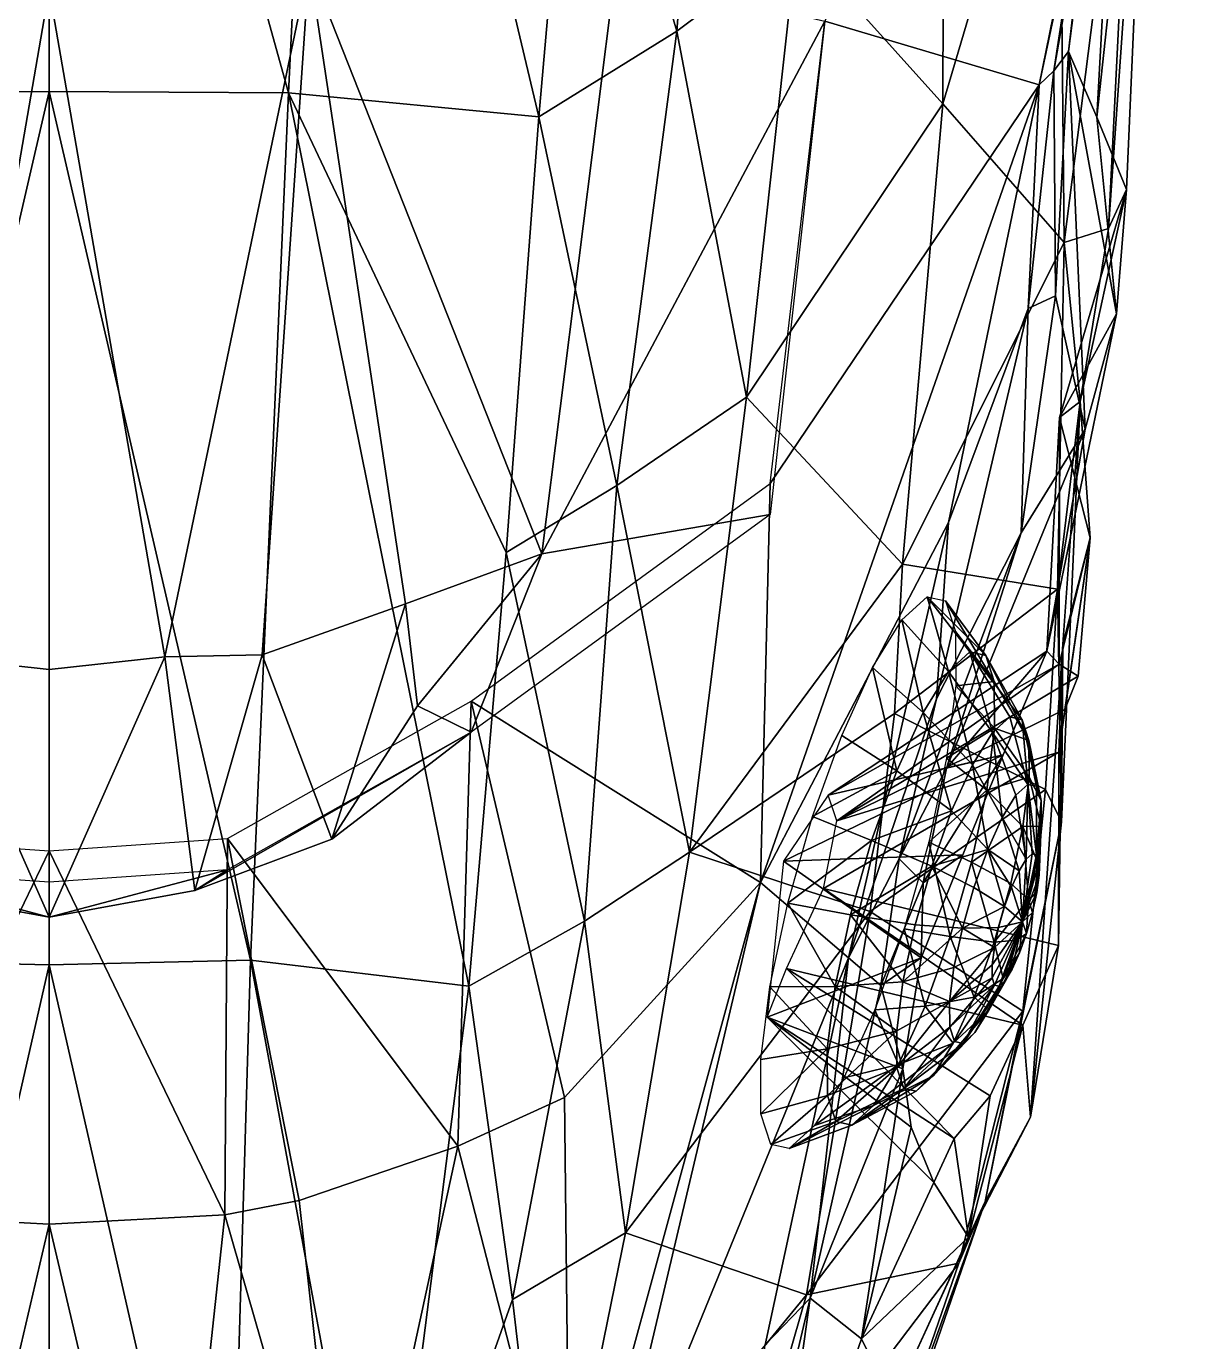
# Model space of a CAD drawing. Extents: x -0.56 to 0.56, y -1.05 to 1.8.
# Drawn here: x -0.0025 to 0.1248, y -0.8801 to -0.7375 of the extents above; entities that cross this region are included whole.
import ezdxf

# ---------------------------------------------------------------- set-up
doc = ezdxf.new("R2010")
doc.units = 0
doc.layers.add('TGRSHARK$LWO', color=1, linetype='CONTINUOUS')

msp = doc.modelspace()

# ---------------------------------------------------------------- linework, layer by layer
at = {"layer": 'TGRSHARK$LWO'}
for points in [[(-0.03045, -0.6521, 0.26697), (-0.02593, -0.74477, 0.24719), (0, -0.6514, 0.27454)], [(0, -0.74462, 0.25243), (0, -0.6514, 0.27454), (-0.02593, -0.74477, 0.24719)], [(0, -0.6514, 0.27454), (0, -0.74462, 0.25243), (0.02593, -0.74477, 0.24719)], [(0.02593, -0.74477, 0.24719), (0.03045, -0.6521, 0.26697), (0, -0.6514, 0.27454)], [(0.03045, -0.6521, 0.26697), (0.02593, -0.74477, 0.24719), (0.05306, -0.74734, 0.23708)], [(0.05306, -0.74734, 0.23708), (0.05712, -0.70124, 0.24494), (0.03045, -0.6521, 0.26697)], [(0.1248, -0.66141, 0.03685), (0.10729, -0.74389, 0.04921), (0.08405, -0.737, -0.01304)], [(0.11672, -0.69762, 0.06389), (0.10729, -0.74389, 0.04921), (0.1248, -0.66141, 0.03685)], [(0.11705, -0.68373, 0.1098), (0.11355, -0.74738, 0.11703), (0.11047, -0.74029, 0.09285)], [(0.11701, -0.68925, 0.08792), (0.11705, -0.68373, 0.1098), (0.11047, -0.74029, 0.09285)], [(0.11952, -0.69228, 0.13452), (0.11355, -0.74738, 0.11703), (0.11705, -0.68373, 0.1098)], [(0.09684, -0.74595, 0.19522), (0.09705, -0.68925, 0.20035), (0.08104, -0.72832, 0.21583)], [(0.09684, -0.74595, 0.19522), (0.10941, -0.70353, 0.17741), (0.09705, -0.68925, 0.20035)], [(0.10887, -0.74236, 0.07105), (0.11701, -0.68925, 0.08792), (0.11047, -0.74029, 0.09285)], [(0.11672, -0.69762, 0.06389), (0.11701, -0.68925, 0.08792), (0.10887, -0.74236, 0.07105)], [(0.07154, -0.69185, 0.23476), (0.05712, -0.70124, 0.24494), (0.06802, -0.73808, 0.22762)], [(0.07154, -0.69185, 0.23476), (0.06802, -0.73808, 0.22762), (0.08104, -0.72832, 0.21583)], [(0.11952, -0.69228, 0.13452), (0.11675, -0.75523, 0.14228), (0.11355, -0.74738, 0.11703)], [(0.11952, -0.69228, 0.13452), (0.11481, -0.75947, 0.15805), (0.11675, -0.75523, 0.14228)], [(0.11481, -0.75947, 0.15805), (0.11952, -0.69228, 0.13452), (0.11776, -0.69979, 0.151)], [(0.11672, -0.69762, 0.06389), (0.10887, -0.74236, 0.07105), (0.10729, -0.74389, 0.04921)], [(0.11776, -0.69979, 0.151), (0.10941, -0.70353, 0.17741), (0.11001, -0.76096, 0.17314)], [(0.11481, -0.75947, 0.15805), (0.11776, -0.69979, 0.151), (0.11001, -0.76096, 0.17314)], [(0.06802, -0.73808, 0.22762), (0.05712, -0.70124, 0.24494), (0.05306, -0.74734, 0.23708)], [(0.10941, -0.70353, 0.17741), (0.09684, -0.74595, 0.19522), (0.11001, -0.76096, 0.17314)], [(0.06802, -0.73808, 0.22762), (0.07557, -0.77775, 0.20935), (0.08104, -0.72832, 0.21583)], [(0.07557, -0.77775, 0.20935), (0.09684, -0.74595, 0.19522), (0.08104, -0.72832, 0.21583)], [(0, -0.73357, -0.0692), (-0.01252, -0.80589, -0.04792), (-0.02815, -0.73087, -0.06569)], [(0.01252, -0.80589, -0.04792), (0, -0.73357, -0.0692), (0.02815, -0.73087, -0.06569)], [(0.02815, -0.73087, -0.06569), (0.02308, -0.80567, -0.04747), (0.01252, -0.80589, -0.04792)], [(0.0386, -0.80012, -0.04041), (0.02308, -0.80567, -0.04747), (0.02815, -0.73087, -0.06569)], [(0.05337, -0.79471, -0.03029), (0.0386, -0.80012, -0.04041), (0.02815, -0.73087, -0.06569)], [(0.06135, -0.73169, -0.04567), (0.05337, -0.79471, -0.03029), (0.02815, -0.73087, -0.06569)], [(0.08405, -0.737, -0.01304), (0.05337, -0.79471, -0.03029), (0.06135, -0.73169, -0.04567)], [(0, -0.80724, -0.05044), (-0.01252, -0.80589, -0.04792), (0, -0.73357, -0.0692)], [(0.01252, -0.80589, -0.04792), (0, -0.80724, -0.05044), (0, -0.73357, -0.0692)], [(0.05337, -0.79471, -0.03029), (0.08405, -0.737, -0.01304), (0.07815, -0.79046, -0.00864)], [(0.07815, -0.78708, -0.01315), (0.08405, -0.737, -0.01304), (0.10729, -0.74389, 0.04921)], [(0.06153, -0.78732, 0.22015), (0.06802, -0.73808, 0.22762), (0.05306, -0.74734, 0.23708)], [(0.06153, -0.78732, 0.22015), (0.07557, -0.77775, 0.20935), (0.06802, -0.73808, 0.22762)], [(0.10905, -0.76675, 0.08765), (0.10887, -0.74236, 0.07105), (0.11047, -0.74029, 0.09285)], [(0.10905, -0.76675, 0.08765), (0.11047, -0.74029, 0.09285), (0.11229, -0.7812, 0.09835)], [(0.11047, -0.74029, 0.09285), (0.11355, -0.74738, 0.11703), (0.11569, -0.76871, 0.11849)], [(0.11229, -0.7812, 0.09835), (0.11047, -0.74029, 0.09285), (0.11569, -0.76871, 0.11849)], [(0.10887, -0.74236, 0.07105), (0.10612, -0.76814, 0.06602), (0.10729, -0.74389, 0.04921)], [(0.10612, -0.76814, 0.06602), (0.10887, -0.74236, 0.07105), (0.10905, -0.76675, 0.08765)], [(0.07709, -0.83035, 0.0042), (0.07815, -0.78708, -0.01315), (0.10729, -0.74389, 0.04921)], [(0.10729, -0.74389, 0.04921), (0.09745, -0.79131, 0.05417), (0.07709, -0.83035, 0.0042)], [(0.10612, -0.76814, 0.06602), (0.09745, -0.79131, 0.05417), (0.10729, -0.74389, 0.04921)], [(-0.02593, -0.74477, 0.24719), (-0.0218, -0.83877, 0.22345), (0, -0.74462, 0.25243)], [(0, -0.83927, 0.22826), (0, -0.74462, 0.25243), (-0.0218, -0.83877, 0.22345)], [(0, -0.74462, 0.25243), (0, -0.83927, 0.22826), (0.0218, -0.83877, 0.22345)], [(0.0218, -0.83877, 0.22345), (0.02593, -0.74477, 0.24719), (0, -0.74462, 0.25243)], [(0.02593, -0.74477, 0.24719), (0.0218, -0.83877, 0.22345), (0.04547, -0.84157, 0.21567)], [(0.04953, -0.79458, 0.22685), (0.05306, -0.74734, 0.23708), (0.02593, -0.74477, 0.24719)], [(0.04547, -0.84157, 0.21567), (0.04953, -0.79458, 0.22685), (0.02593, -0.74477, 0.24719)], [(0.09249, -0.79585, 0.18948), (0.09684, -0.74595, 0.19522), (0.07557, -0.77775, 0.20935)], [(0.09684, -0.74595, 0.19522), (0.09249, -0.79585, 0.18948), (0.11001, -0.76096, 0.17314)], [(0.04953, -0.79458, 0.22685), (0.06153, -0.78732, 0.22015), (0.05306, -0.74734, 0.23708)], [(0.11569, -0.76871, 0.11849), (0.11355, -0.74738, 0.11703), (0.11675, -0.75523, 0.14228)], [(0.10949, -0.77993, 0.1343), (0.11675, -0.75523, 0.14228), (0.11174, -0.77822, 0.15751)], [(0.11569, -0.76871, 0.11849), (0.11675, -0.75523, 0.14228), (0.10949, -0.77993, 0.1343)], [(0.11675, -0.75523, 0.14228), (0.11481, -0.75947, 0.15805), (0.11174, -0.77822, 0.15751)], [(0.11481, -0.75947, 0.15805), (0.11001, -0.76096, 0.17314), (0.11174, -0.77822, 0.15751)], [(0.09249, -0.79585, 0.18948), (0.10927, -0.79854, 0.16981), (0.11001, -0.76096, 0.17314)], [(0.11001, -0.76096, 0.17314), (0.10927, -0.79854, 0.16981), (0.11174, -0.77822, 0.15751)], [(0.10612, -0.76814, 0.06602), (0.10905, -0.76675, 0.08765), (0.10534, -0.79243, 0.08283)], [(0.10534, -0.79243, 0.08283), (0.10905, -0.76675, 0.08765), (0.11229, -0.7812, 0.09835)], [(0.09616, -0.81045, 0.06976), (0.10612, -0.76814, 0.06602), (0.10534, -0.79243, 0.08283)], [(0.10612, -0.76814, 0.06602), (0.09616, -0.81045, 0.06976), (0.09745, -0.79131, 0.05417)], [(0.11569, -0.76871, 0.11849), (0.10949, -0.77993, 0.1343), (0.10812, -0.80528, 0.10897)], [(0.11229, -0.7812, 0.09835), (0.11569, -0.76871, 0.11849), (0.10812, -0.80528, 0.10897)], [(0.07557, -0.77775, 0.20935), (0.06153, -0.78732, 0.22015), (0.06941, -0.82704, 0.20225)], [(0.09249, -0.79585, 0.18948), (0.07557, -0.77775, 0.20935), (0.06941, -0.82704, 0.20225)], [(0.10927, -0.79854, 0.16981), (0.1097, -0.82377, 0.15923), (0.11174, -0.77822, 0.15751)], [(0.11283, -0.79298, 0.14069), (0.10949, -0.77993, 0.1343), (0.11174, -0.77822, 0.15751)], [(0.1097, -0.82377, 0.15923), (0.10986, -0.8045, 0.15009), (0.11174, -0.77822, 0.15751)], [(0.10986, -0.8045, 0.15009), (0.11283, -0.79298, 0.14069), (0.11174, -0.77822, 0.15751)], [(0.09725, -0.81793, 0.08828), (0.11229, -0.7812, 0.09835), (0.10812, -0.80528, 0.10897)], [(0.09725, -0.81793, 0.08828), (0.10534, -0.79243, 0.08283), (0.11229, -0.7812, 0.09835)], [(0.10949, -0.77993, 0.1343), (0.10948, -0.80669, 0.11725), (0.10812, -0.80528, 0.10897)], [(0.10948, -0.80669, 0.11725), (0.10949, -0.77993, 0.1343), (0.11283, -0.79298, 0.14069)], [(0.07815, -0.78708, -0.01315), (0.07709, -0.83035, 0.0042), (0.04571, -0.81068, -0.01617)], [(0.06153, -0.78732, 0.22015), (0.04953, -0.79458, 0.22685), (0.058, -0.83453, 0.20979)], [(0.06153, -0.78732, 0.22015), (0.058, -0.83453, 0.20979), (0.06941, -0.82704, 0.20225)], [(0.04571, -0.81406, -0.01166), (0.05337, -0.79471, -0.03029), (0.07815, -0.79046, -0.00864)], [(0.09745, -0.79131, 0.05417), (0.08663, -0.83851, 0.05929), (0.07709, -0.83035, 0.0042)], [(0.09745, -0.79131, 0.05417), (0.09616, -0.81045, 0.06976), (0.08663, -0.83851, 0.05929)], [(0.09616, -0.81045, 0.06976), (0.10534, -0.79243, 0.08283), (0.09211, -0.82776, 0.07604)], [(0.10534, -0.79243, 0.08283), (0.09725, -0.81793, 0.08828), (0.09211, -0.82776, 0.07604)], [(0.10943, -0.81623, 0.13727), (0.11283, -0.79298, 0.14069), (0.10986, -0.8045, 0.15009)], [(0.11006, -0.8116, 0.13136), (0.11283, -0.79298, 0.14069), (0.10943, -0.81623, 0.13727)], [(0.10948, -0.80669, 0.11725), (0.11283, -0.79298, 0.14069), (0.11151, -0.80798, 0.12519)], [(0.11283, -0.79298, 0.14069), (0.11006, -0.8116, 0.13136), (0.11151, -0.80798, 0.12519)], [(0.05337, -0.79471, -0.03029), (0.0399, -0.81119, -0.03219), (0.0386, -0.80012, -0.04041)], [(0.0399, -0.81119, -0.03219), (0.05337, -0.79471, -0.03029), (0.04571, -0.81406, -0.01166)], [(0.058, -0.83453, 0.20979), (0.04953, -0.79458, 0.22685), (0.04547, -0.84157, 0.21567)], [(0.09161, -0.81202, 0.18765), (0.09249, -0.79585, 0.18948), (0.06941, -0.82704, 0.20225)], [(0.09161, -0.81202, 0.18765), (0.10927, -0.79854, 0.16981), (0.09249, -0.79585, 0.18948)], [(0.09161, -0.81202, 0.18765), (0.10798, -0.82025, 0.17206), (0.10927, -0.79854, 0.16981)], [(0.09745, -0.80748, 0.10838), (0.09242, -0.80187, 0.10761), (0.09515, -0.79938, 0.11659)], [(0.10151, -0.80572, 0.12424), (0.09979, -0.80534, 0.11609), (0.09515, -0.79938, 0.11659)], [(0.09714, -0.79982, 0.12609), (0.10151, -0.80572, 0.12424), (0.09515, -0.79938, 0.11659)], [(0.09515, -0.79938, 0.11659), (0.09979, -0.80534, 0.11609), (0.09745, -0.80748, 0.10838)], [(0.10927, -0.79854, 0.16981), (0.10798, -0.82025, 0.17206), (0.1097, -0.82377, 0.15923)], [(0.03061, -0.82565, -0.03446), (0.02308, -0.80567, -0.04747), (0.0386, -0.80012, -0.04041)], [(0.0386, -0.80012, -0.04041), (0.0399, -0.81119, -0.03219), (0.03061, -0.82565, -0.03446)], [(0.10243, -0.80856, 0.13204), (0.10151, -0.80572, 0.12424), (0.09714, -0.79982, 0.12609)], [(0.09821, -0.80314, 0.13518), (0.10243, -0.80856, 0.13204), (0.09714, -0.79982, 0.12609)], [(0.09472, -0.81191, 0.10187), (0.08923, -0.80704, 0.10003), (0.09242, -0.80187, 0.10761)], [(0.09242, -0.80187, 0.10761), (0.09745, -0.80748, 0.10838), (0.09472, -0.81191, 0.10187)], [(0.10243, -0.80856, 0.13204), (0.09821, -0.80314, 0.13518), (0.09826, -0.80902, 0.14298)], [(0.10948, -0.80669, 0.11725), (0.08441, -0.82086, 0.11843), (0.10812, -0.80528, 0.10897)], [(0.08441, -0.82086, 0.11843), (0.1034, -0.81652, 0.10155), (0.10812, -0.80528, 0.10897)], [(0.1034, -0.81652, 0.10155), (0.09725, -0.81793, 0.08828), (0.10812, -0.80528, 0.10897)], [(0.10225, -0.81409, 0.1097), (0.09745, -0.80748, 0.10838), (0.09979, -0.80534, 0.11609)], [(0.10545, -0.8127, 0.12225), (0.1041, -0.8124, 0.1158), (0.09979, -0.80534, 0.11609)], [(0.10151, -0.80572, 0.12424), (0.10545, -0.8127, 0.12225), (0.09979, -0.80534, 0.11609)], [(0.09979, -0.80534, 0.11609), (0.1041, -0.8124, 0.1158), (0.10225, -0.81409, 0.1097)], [(0.10986, -0.8045, 0.15009), (0.10634, -0.85579, 0.14674), (0.10939, -0.83715, 0.14003)], [(0.10986, -0.8045, 0.15009), (0.1097, -0.82377, 0.15923), (0.10634, -0.85579, 0.14674)], [(0.10943, -0.81623, 0.13727), (0.10986, -0.8045, 0.15009), (0.10939, -0.83715, 0.14003)], [(0, -0.8341, -0.03634), (-0.01577, -0.83119, -0.03511), (-0.01252, -0.80589, -0.04792)], [(0, -0.8341, -0.03634), (-0.01252, -0.80589, -0.04792), (0, -0.80724, -0.05044)], [(0.01577, -0.83119, -0.03511), (0, -0.8341, -0.03634), (0.01252, -0.80589, -0.04792)], [(0.01252, -0.80589, -0.04792), (0, -0.8341, -0.03634), (0, -0.80724, -0.05044)], [(0.01577, -0.83119, -0.03511), (0.01252, -0.80589, -0.04792), (0.02308, -0.80567, -0.04747)], [(0.03061, -0.82565, -0.03446), (0.01577, -0.83119, -0.03511), (0.02308, -0.80567, -0.04747)], [(0.08441, -0.82086, 0.11843), (0.10948, -0.80669, 0.11725), (0.08536, -0.82366, 0.12888)], [(0.08536, -0.82366, 0.12888), (0.10948, -0.80669, 0.11725), (0.11151, -0.80798, 0.12519)], [(0.10618, -0.81495, 0.12842), (0.10545, -0.8127, 0.12225), (0.10151, -0.80572, 0.12424)], [(0.10243, -0.80856, 0.13204), (0.10618, -0.81495, 0.12842), (0.10151, -0.80572, 0.12424)], [(0.11006, -0.8116, 0.13136), (0.08536, -0.82366, 0.12888), (0.11151, -0.80798, 0.12519)], [(0.09185, -0.81822, 0.0972), (0.08589, -0.81439, 0.09459), (0.08923, -0.80704, 0.10003)], [(0.08923, -0.80704, 0.10003), (0.09472, -0.81191, 0.10187), (0.09185, -0.81822, 0.0972)], [(0.10008, -0.8176, 0.10455), (0.09472, -0.81191, 0.10187), (0.09745, -0.80748, 0.10838)], [(0.09745, -0.80748, 0.10838), (0.10225, -0.81409, 0.1097), (0.10008, -0.8176, 0.10455)], [(0.10246, -0.81361, 0.13873), (0.09826, -0.80902, 0.14298), (0.09726, -0.81688, 0.14871)], [(0.09826, -0.80902, 0.14298), (0.10246, -0.81361, 0.13873), (0.10243, -0.80856, 0.13204)], [(0.10618, -0.81495, 0.12842), (0.10243, -0.80856, 0.13204), (0.10246, -0.81361, 0.13873)], [(0.0193, -0.82557, -0.01984), (0.04571, -0.81068, -0.01617), (0.04427, -0.85893, -0.00421)], [(0.05585, -0.85364, -0.00003), (0.04427, -0.85893, -0.00421), (0.04571, -0.81068, -0.01617)], [(0.07709, -0.83035, 0.0042), (0.05585, -0.85364, -0.00003), (0.04571, -0.81068, -0.01617)], [(0.08663, -0.83851, 0.05929), (0.09616, -0.81045, 0.06976), (0.09211, -0.82776, 0.07604)], [(0.03061, -0.82565, -0.03446), (0.0399, -0.81119, -0.03219), (0.04571, -0.81406, -0.01166)], [(0.08896, -0.83349, 0.18537), (0.09161, -0.81202, 0.18765), (0.06941, -0.82704, 0.20225)], [(0.08536, -0.82366, 0.12888), (0.11006, -0.8116, 0.13136), (0.10943, -0.81623, 0.13727)], [(0.08896, -0.83349, 0.18537), (0.10798, -0.82025, 0.17206), (0.09161, -0.81202, 0.18765)], [(0.09781, -0.82258, 0.10086), (0.09185, -0.81822, 0.0972), (0.09472, -0.81191, 0.10187)], [(0.09472, -0.81191, 0.10187), (0.10008, -0.8176, 0.10455), (0.09781, -0.82258, 0.10086)], [(0.1041, -0.8124, 0.1158), (0.10606, -0.81971, 0.11613), (0.10225, -0.81409, 0.1097)], [(0.10606, -0.81971, 0.11613), (0.1041, -0.8124, 0.1158), (0.10545, -0.8127, 0.12225)], [(0.09726, -0.81688, 0.14871), (0.10161, -0.82035, 0.14365), (0.10246, -0.81361, 0.13873)], [(0.10621, -0.81894, 0.13371), (0.10246, -0.81361, 0.13873), (0.10161, -0.82035, 0.14365)], [(0.10246, -0.81361, 0.13873), (0.10621, -0.81894, 0.13371), (0.10618, -0.81495, 0.12842)], [(0.10545, -0.8127, 0.12225), (0.107, -0.81991, 0.12059), (0.10606, -0.81971, 0.11613)], [(0.10751, -0.82147, 0.12487), (0.107, -0.81991, 0.12059), (0.10545, -0.8127, 0.12225)], [(0.10618, -0.81495, 0.12842), (0.10751, -0.82147, 0.12487), (0.10545, -0.8127, 0.12225)], [(0.01577, -0.83119, -0.03511), (0.03061, -0.82565, -0.03446), (0.04571, -0.81406, -0.01166)], [(0.0193, -0.82895, -0.01533), (0.01577, -0.83119, -0.03511), (0.04571, -0.81406, -0.01166)], [(0.08589, -0.81439, 0.09459), (0.09185, -0.81822, 0.0972), (0.08272, -0.82319, 0.09182)], [(0.10329, -0.8233, 0.10835), (0.10008, -0.8176, 0.10455), (0.10225, -0.81409, 0.1097)], [(0.10225, -0.81409, 0.1097), (0.10478, -0.82088, 0.11191), (0.10329, -0.8233, 0.10835)], [(0.10606, -0.81971, 0.11613), (0.10478, -0.82088, 0.11191), (0.10225, -0.81409, 0.1097)], [(0.10751, -0.82147, 0.12487), (0.10618, -0.81495, 0.12842), (0.10621, -0.81894, 0.13371)], [(0.1034, -0.81652, 0.10155), (0.07957, -0.82801, 0.11678), (0.09903, -0.82734, 0.09433)], [(0.07957, -0.82801, 0.11678), (0.1034, -0.81652, 0.10155), (0.08441, -0.82086, 0.11843)], [(0.08392, -0.83098, 0.13049), (0.10943, -0.81623, 0.13727), (0.10939, -0.83715, 0.14003)], [(0.08536, -0.82366, 0.12888), (0.10943, -0.81623, 0.13727), (0.08392, -0.83098, 0.13049)], [(0.09471, -0.83038, 0.08361), (0.1034, -0.81652, 0.10155), (0.09903, -0.82734, 0.09433)], [(0.1034, -0.81652, 0.10155), (0.09471, -0.83038, 0.08361), (0.09725, -0.81793, 0.08828)], [(0.10161, -0.82035, 0.14365), (0.09726, -0.81688, 0.14871), (0.09533, -0.82595, 0.15182)], [(0.09185, -0.81822, 0.0972), (0.08913, -0.82577, 0.09483), (0.08272, -0.82319, 0.09182)], [(0.09185, -0.81822, 0.0972), (0.09781, -0.82258, 0.10086), (0.08913, -0.82577, 0.09483)], [(0.09725, -0.81793, 0.08828), (0.09471, -0.83038, 0.08361), (0.09211, -0.82776, 0.07604)], [(0.10172, -0.82675, 0.10579), (0.09781, -0.82258, 0.10086), (0.10008, -0.8176, 0.10455)], [(0.10008, -0.8176, 0.10455), (0.10329, -0.8233, 0.10835), (0.10172, -0.82675, 0.10579)], [(0.10161, -0.82035, 0.14365), (0.10554, -0.82427, 0.1376), (0.10621, -0.81894, 0.13371)], [(0.10588, -0.82782, 0.11471), (0.10478, -0.82088, 0.11191), (0.10606, -0.81971, 0.11613)], [(0.10752, -0.82423, 0.12853), (0.10621, -0.81894, 0.13371), (0.10554, -0.82427, 0.1376)], [(0.10606, -0.81971, 0.11613), (0.10653, -0.82722, 0.11687), (0.10588, -0.82782, 0.11471)], [(0.10701, -0.82733, 0.11915), (0.10653, -0.82722, 0.11687), (0.10606, -0.81971, 0.11613)], [(0.107, -0.81991, 0.12059), (0.10701, -0.82733, 0.11915), (0.10606, -0.81971, 0.11613)], [(0.10621, -0.81894, 0.13371), (0.10752, -0.82423, 0.12853), (0.10751, -0.82147, 0.12487)], [(0.10798, -0.82025, 0.17206), (0.08896, -0.83349, 0.18537), (0.10552, -0.8443, 0.16858)], [(0.09533, -0.82595, 0.15182), (0.09995, -0.82814, 0.14632), (0.10161, -0.82035, 0.14365)], [(0.09995, -0.82814, 0.14632), (0.10554, -0.82427, 0.1376), (0.10161, -0.82035, 0.14365)], [(0.10478, -0.82088, 0.11191), (0.10588, -0.82782, 0.11471), (0.10329, -0.8233, 0.10835)], [(0.10798, -0.82025, 0.17206), (0.10552, -0.8443, 0.16858), (0.1097, -0.82377, 0.15923)], [(0.10701, -0.82733, 0.11915), (0.107, -0.81991, 0.12059), (0.10751, -0.82147, 0.12487)], [(0.09781, -0.82258, 0.10086), (0.09566, -0.82856, 0.09898), (0.08913, -0.82577, 0.09483)], [(0.09781, -0.82258, 0.10086), (0.10172, -0.82675, 0.10579), (0.09566, -0.82856, 0.09898)], [(0.10751, -0.82147, 0.12487), (0.10727, -0.82813, 0.12134), (0.10701, -0.82733, 0.11915)], [(0.10728, -0.82954, 0.12321), (0.10727, -0.82813, 0.12134), (0.10751, -0.82147, 0.12487)], [(0.10752, -0.82423, 0.12853), (0.10728, -0.82954, 0.12321), (0.10751, -0.82147, 0.12487)], [(0.08004, -0.83259, 0.09199), (0.08272, -0.82319, 0.09182), (0.08913, -0.82577, 0.09483)], [(0.10634, -0.85579, 0.14674), (0.1097, -0.82377, 0.15923), (0.10146, -0.86493, 0.15049)], [(0.1097, -0.82377, 0.15923), (0.10552, -0.8443, 0.16858), (0.10146, -0.86493, 0.15049)], [(0.10329, -0.8233, 0.10835), (0.10511, -0.82906, 0.11289), (0.10172, -0.82675, 0.10579)], [(0.10588, -0.82782, 0.11471), (0.10511, -0.82906, 0.11289), (0.10329, -0.8233, 0.10835)], [(0.09995, -0.82814, 0.14632), (0.10422, -0.83043, 0.13971), (0.10554, -0.82427, 0.1376)], [(0.10422, -0.83043, 0.13971), (0.10615, -0.83218, 0.13268), (0.10554, -0.82427, 0.1376)], [(0.10554, -0.82427, 0.1376), (0.10706, -0.82792, 0.13122), (0.10752, -0.82423, 0.12853)], [(0.10615, -0.83218, 0.13268), (0.10706, -0.82792, 0.13122), (0.10554, -0.82427, 0.1376)], [(0.10704, -0.83142, 0.12458), (0.10728, -0.82954, 0.12321), (0.10752, -0.82423, 0.12853)], [(0.10706, -0.82792, 0.13122), (0.10704, -0.83142, 0.12458), (0.10752, -0.82423, 0.12853)], [(-0.0193, -0.82557, -0.01984), (0, -0.8269, -0.02102), (-0.01901, -0.86636, -0.00831)], [(0, -0.8269, -0.02102), (0.0193, -0.82557, -0.01984), (0.01901, -0.86636, -0.00831)], [(0.02708, -0.86482, -0.0069), (0.01901, -0.86636, -0.00831), (0.0193, -0.82557, -0.01984)], [(0.04427, -0.85893, -0.00421), (0.02708, -0.86482, -0.0069), (0.0193, -0.82557, -0.01984)], [(0.08913, -0.82577, 0.09483), (0.08683, -0.83383, 0.09498), (0.08004, -0.83259, 0.09199)], [(0.08913, -0.82577, 0.09483), (0.09566, -0.82856, 0.09898), (0.08683, -0.83383, 0.09498)], [(0.09265, -0.83535, 0.15201), (0.09765, -0.8362, 0.14648), (0.09533, -0.82595, 0.15182)], [(0.09765, -0.8362, 0.14648), (0.09995, -0.82814, 0.14632), (0.09533, -0.82595, 0.15182)], [(0.10172, -0.82675, 0.10579), (0.10023, -0.83089, 0.10449), (0.09566, -0.82856, 0.09898)], [(0.10355, -0.83294, 0.11092), (0.10023, -0.83089, 0.10449), (0.10172, -0.82675, 0.10579)], [(0.10172, -0.82675, 0.10579), (0.10431, -0.83083, 0.11159), (0.10355, -0.83294, 0.11092)], [(0.10511, -0.82906, 0.11289), (0.10431, -0.83083, 0.11159), (0.10172, -0.82675, 0.10579)], [(0, -0.86737, -0.00923), (-0.01901, -0.86636, -0.00831), (0, -0.8269, -0.02102)], [(0.01901, -0.86636, -0.00831), (0, -0.86737, -0.00923), (0, -0.8269, -0.02102)], [(0.058, -0.83453, 0.20979), (0.06247, -0.86832, 0.19554), (0.06941, -0.82704, 0.20225)], [(0.06247, -0.86832, 0.19554), (0.08896, -0.83349, 0.18537), (0.06941, -0.82704, 0.20225)], [(0.07781, -0.84495, 0.11954), (0.0945, -0.83849, 0.09584), (0.07957, -0.82801, 0.11678)], [(0.07957, -0.82801, 0.11678), (0.0945, -0.83849, 0.09584), (0.09903, -0.82734, 0.09433)], [(0.09015, -0.84152, 0.08551), (0.08663, -0.83851, 0.05929), (0.09211, -0.82776, 0.07604)], [(0.09471, -0.83038, 0.08361), (0.09015, -0.84152, 0.08551), (0.09211, -0.82776, 0.07604)], [(0.0945, -0.83849, 0.09584), (0.09471, -0.83038, 0.08361), (0.09903, -0.82734, 0.09433)], [(0.09765, -0.8362, 0.14648), (0.1024, -0.83681, 0.13983), (0.09995, -0.82814, 0.14632)], [(0.1024, -0.83681, 0.13983), (0.10422, -0.83043, 0.13971), (0.09995, -0.82814, 0.14632)], [(0.10511, -0.82906, 0.11289), (0.10588, -0.82782, 0.11471), (0.10548, -0.83462, 0.11798)], [(0.10653, -0.82722, 0.11687), (0.10701, -0.82733, 0.11915), (0.10548, -0.83462, 0.11798)], [(0.10588, -0.82782, 0.11471), (0.10653, -0.82722, 0.11687), (0.10548, -0.83462, 0.11798)], [(0.10701, -0.82733, 0.11915), (0.10727, -0.82813, 0.12134), (0.10548, -0.83462, 0.11798)], [(0.10727, -0.82813, 0.12134), (0.10728, -0.82954, 0.12321), (0.10548, -0.83462, 0.11798)], [(0.10704, -0.83142, 0.12458), (0.10706, -0.82792, 0.13122), (0.10615, -0.83218, 0.13268)], [(-0.01577, -0.83119, -0.03511), (0, -0.8341, -0.03634), (-0.0193, -0.82895, -0.01533)], [(0, -0.8341, -0.03634), (0, -0.83029, -0.01651), (-0.0193, -0.82895, -0.01533)], [(0, -0.8341, -0.03634), (0.01577, -0.83119, -0.03511), (0.0193, -0.82895, -0.01533)], [(0, -0.83029, -0.01651), (0, -0.8341, -0.03634), (0.0193, -0.82895, -0.01533)], [(0.09566, -0.82856, 0.09898), (0.09385, -0.83494, 0.0991), (0.08683, -0.83383, 0.09498)], [(0.09897, -0.8353, 0.10457), (0.09385, -0.83494, 0.0991), (0.09566, -0.82856, 0.09898)], [(0.09566, -0.82856, 0.09898), (0.10023, -0.83089, 0.10449), (0.09897, -0.8353, 0.10457)], [(0.10431, -0.83083, 0.11159), (0.10511, -0.82906, 0.11289), (0.10548, -0.83462, 0.11798)], [(0.10728, -0.82954, 0.12321), (0.10704, -0.83142, 0.12458), (0.10548, -0.83462, 0.11798)], [(0.05585, -0.85364, -0.00003), (0.07709, -0.83035, 0.0042), (0.05642, -0.90607, 0.0243)], [(0.07709, -0.83035, 0.0042), (0.05941, -0.90509, 0.0406), (0.05642, -0.90607, 0.0243)], [(0.05941, -0.90509, 0.0406), (0.07709, -0.83035, 0.0042), (0.08663, -0.83851, 0.05929)], [(0.10554, -0.84579, 0.13481), (0.0799, -0.83966, 0.1275), (0.08392, -0.83098, 0.13049)], [(0.10554, -0.84579, 0.13481), (0.08392, -0.83098, 0.13049), (0.10939, -0.83715, 0.14003)], [(0.0945, -0.83849, 0.09584), (0.09015, -0.84152, 0.08551), (0.09471, -0.83038, 0.08361)], [(0.09897, -0.8353, 0.10457), (0.10023, -0.83089, 0.10449), (0.10355, -0.83294, 0.11092)], [(0.10615, -0.83218, 0.13268), (0.10422, -0.83043, 0.13971), (0.1024, -0.83681, 0.13983)], [(0.10355, -0.83294, 0.11092), (0.10431, -0.83083, 0.11159), (0.10548, -0.83462, 0.11798)], [(0.1024, -0.83681, 0.13983), (0.10489, -0.8366, 0.13276), (0.10615, -0.83218, 0.13268)], [(0.10489, -0.8366, 0.13276), (0.10593, -0.83586, 0.12537), (0.10615, -0.83218, 0.13268)], [(0.10704, -0.83142, 0.12458), (0.10658, -0.8336, 0.12533), (0.10548, -0.83462, 0.11798)], [(0.10593, -0.83586, 0.12537), (0.10658, -0.8336, 0.12533), (0.10615, -0.83218, 0.13268)], [(0.10615, -0.83218, 0.13268), (0.10658, -0.8336, 0.12533), (0.10704, -0.83142, 0.12458)], [(0.08209, -0.87503, 0.1784), (0.08896, -0.83349, 0.18537), (0.06247, -0.86832, 0.19554)], [(0.08517, -0.84162, 0.09764), (0.07811, -0.84166, 0.09509), (0.08004, -0.83259, 0.09199)], [(0.08004, -0.83259, 0.09199), (0.08683, -0.83383, 0.09498), (0.08517, -0.84162, 0.09764)], [(0.08896, -0.83349, 0.18537), (0.08209, -0.87503, 0.1784), (0.10552, -0.8443, 0.16858)], [(0.09253, -0.84109, 0.1012), (0.08517, -0.84162, 0.09764), (0.08683, -0.83383, 0.09498)], [(0.08683, -0.83383, 0.09498), (0.09385, -0.83494, 0.0991), (0.09253, -0.84109, 0.1012)], [(0.10355, -0.83294, 0.11092), (0.1029, -0.8352, 0.11096), (0.09897, -0.8353, 0.10457)], [(0.1029, -0.8352, 0.11096), (0.10355, -0.83294, 0.11092), (0.10548, -0.83462, 0.11798)], [(0.10658, -0.8336, 0.12533), (0.10593, -0.83586, 0.12537), (0.10548, -0.83462, 0.11798)], [(0.0502, -0.87555, 0.20209), (0.058, -0.83453, 0.20979), (0.04547, -0.84157, 0.21567)], [(0.0502, -0.87555, 0.20209), (0.06247, -0.86832, 0.19554), (0.058, -0.83453, 0.20979)], [(0.08948, -0.84415, 0.14924), (0.09493, -0.84376, 0.14411), (0.09265, -0.83535, 0.15201)], [(0.09385, -0.83494, 0.0991), (0.09897, -0.8353, 0.10457), (0.09253, -0.84109, 0.1012)], [(0.09897, -0.8353, 0.10457), (0.09806, -0.83956, 0.10603), (0.09253, -0.84109, 0.1012)], [(0.09493, -0.84376, 0.14411), (0.09765, -0.8362, 0.14648), (0.09265, -0.83535, 0.15201)], [(0.10244, -0.83737, 0.11171), (0.09806, -0.83956, 0.10603), (0.09897, -0.8353, 0.10457)], [(0.09897, -0.8353, 0.10457), (0.1029, -0.8352, 0.11096), (0.10244, -0.83737, 0.11171)], [(0.10221, -0.84067, 0.11496), (0.1022, -0.83926, 0.11308), (0.10548, -0.83462, 0.11798)], [(0.1022, -0.83926, 0.11308), (0.10244, -0.83737, 0.11171), (0.10548, -0.83462, 0.11798)], [(0.10247, -0.84147, 0.11714), (0.10221, -0.84067, 0.11496), (0.10548, -0.83462, 0.11798)], [(0.10244, -0.83737, 0.11171), (0.1029, -0.8352, 0.11096), (0.10548, -0.83462, 0.11798)], [(0.10295, -0.84157, 0.11942), (0.10247, -0.84147, 0.11714), (0.10548, -0.83462, 0.11798)], [(0.1036, -0.84098, 0.12158), (0.10295, -0.84157, 0.11942), (0.10548, -0.83462, 0.11798)], [(0.10437, -0.83974, 0.1234), (0.1036, -0.84098, 0.12158), (0.10548, -0.83462, 0.11798)], [(0.10517, -0.83797, 0.12471), (0.10437, -0.83974, 0.1234), (0.10548, -0.83462, 0.11798)], [(0.10593, -0.83586, 0.12537), (0.10517, -0.83797, 0.12471), (0.10548, -0.83462, 0.11798)], [(0.09493, -0.84376, 0.14411), (0.10025, -0.84278, 0.13796), (0.09765, -0.8362, 0.14648)], [(0.10025, -0.84278, 0.13796), (0.1024, -0.83681, 0.13983), (0.09765, -0.8362, 0.14648)], [(0.10025, -0.84278, 0.13796), (0.10341, -0.84073, 0.13146), (0.1024, -0.83681, 0.13983)], [(0.10341, -0.84073, 0.13146), (0.10489, -0.8366, 0.13276), (0.1024, -0.83681, 0.13983)], [(0.10593, -0.83586, 0.12537), (0.10489, -0.8366, 0.13276), (0.10341, -0.84073, 0.13146)], [(0.10341, -0.84073, 0.13146), (0.10517, -0.83797, 0.12471), (0.10593, -0.83586, 0.12537)], [(0.10244, -0.83737, 0.11171), (0.1022, -0.83926, 0.11308), (0.09759, -0.84325, 0.10872)], [(0.09806, -0.83956, 0.10603), (0.10244, -0.83737, 0.11171), (0.09759, -0.84325, 0.10872)], [(0.10517, -0.83797, 0.12471), (0.10341, -0.84073, 0.13146), (0.10184, -0.84418, 0.12891)], [(0.10184, -0.84418, 0.12891), (0.10437, -0.83974, 0.1234), (0.10517, -0.83797, 0.12471)], [(0.10634, -0.85579, 0.14674), (0.10554, -0.84579, 0.13481), (0.10939, -0.83715, 0.14003)], [(-0.0218, -0.83877, 0.22345), (-0.01928, -0.92391, 0.19885), (0, -0.83927, 0.22826)], [(0, -0.93299, 0.19831), (0, -0.83927, 0.22826), (-0.01928, -0.92391, 0.19885)], [(0.01928, -0.92391, 0.19885), (0.0218, -0.83877, 0.22345), (0, -0.83927, 0.22826)], [(0, -0.83927, 0.22826), (0, -0.93299, 0.19831), (0.01928, -0.92391, 0.19885)], [(0.0218, -0.83877, 0.22345), (0.01928, -0.92391, 0.19885), (0.03601, -0.91563, 0.19664)], [(0.03601, -0.91563, 0.19664), (0.04547, -0.84157, 0.21567), (0.0218, -0.83877, 0.22345)], [(0.08663, -0.83851, 0.05929), (0.07759, -0.88043, 0.065), (0.05941, -0.90509, 0.0406)], [(0.08249, -0.8754, 0.08471), (0.07759, -0.88043, 0.065), (0.08663, -0.83851, 0.05929)], [(0.0945, -0.83849, 0.09584), (0.07781, -0.84495, 0.11954), (0.09251, -0.85053, 0.09978)], [(0.0799, -0.83966, 0.1275), (0.09809, -0.8581, 0.11974), (0.07781, -0.84495, 0.11954)], [(0.09809, -0.8581, 0.11974), (0.0799, -0.83966, 0.1275), (0.10197, -0.85345, 0.12838)], [(0.0799, -0.83966, 0.1275), (0.10554, -0.84579, 0.13481), (0.10197, -0.85345, 0.12838)], [(0.08663, -0.83851, 0.05929), (0.09015, -0.84152, 0.08551), (0.08249, -0.8754, 0.08471)], [(0.09015, -0.84152, 0.08551), (0.0945, -0.83849, 0.09584), (0.09251, -0.85053, 0.09978)], [(0.09253, -0.84109, 0.1012), (0.09806, -0.83956, 0.10603), (0.09759, -0.84325, 0.10872)], [(0.09759, -0.84325, 0.10872), (0.1022, -0.83926, 0.11308), (0.10221, -0.84067, 0.11496)], [(0.08517, -0.84162, 0.09764), (0.09253, -0.84109, 0.1012), (0.09186, -0.84643, 0.10509)], [(0.09759, -0.84325, 0.10872), (0.09186, -0.84643, 0.10509), (0.09253, -0.84109, 0.1012)], [(0.10221, -0.84067, 0.11496), (0.09761, -0.84602, 0.11238), (0.09759, -0.84325, 0.10872)], [(0.09761, -0.84602, 0.11238), (0.10221, -0.84067, 0.11496), (0.10247, -0.84147, 0.11714)], [(0.1036, -0.84098, 0.12158), (0.10034, -0.84661, 0.12535), (0.09905, -0.84778, 0.12112)], [(0.09905, -0.84778, 0.12112), (0.10295, -0.84157, 0.11942), (0.1036, -0.84098, 0.12158)], [(0.10184, -0.84418, 0.12891), (0.10341, -0.84073, 0.13146), (0.10025, -0.84278, 0.13796)], [(0.10034, -0.84661, 0.12535), (0.1036, -0.84098, 0.12158), (0.10184, -0.84418, 0.12891)], [(0.1036, -0.84098, 0.12158), (0.10437, -0.83974, 0.1234), (0.10184, -0.84418, 0.12891)], [(0.0502, -0.87555, 0.20209), (0.04547, -0.84157, 0.21567), (0.03601, -0.91563, 0.19664)], [(0.08432, -0.84837, 0.10255), (0.07711, -0.84952, 0.10082), (0.07811, -0.84166, 0.09509)], [(0.07811, -0.84166, 0.09509), (0.08517, -0.84162, 0.09764), (0.08432, -0.84837, 0.10255)], [(0.08249, -0.8754, 0.08471), (0.09015, -0.84152, 0.08551), (0.09251, -0.85053, 0.09978)], [(0.09186, -0.84643, 0.10509), (0.08432, -0.84837, 0.10255), (0.08517, -0.84162, 0.09764)], [(0.10247, -0.84147, 0.11714), (0.09812, -0.84757, 0.11666), (0.09761, -0.84602, 0.11238)], [(0.09812, -0.84757, 0.11666), (0.10247, -0.84147, 0.11714), (0.09905, -0.84778, 0.12112)], [(0.10247, -0.84147, 0.11714), (0.10295, -0.84157, 0.11942), (0.09905, -0.84778, 0.12112)], [(0.09206, -0.85006, 0.13944), (0.09493, -0.84376, 0.14411), (0.08948, -0.84415, 0.14924)], [(0.09186, -0.84643, 0.10509), (0.09759, -0.84325, 0.10872), (0.09188, -0.85042, 0.11038)], [(0.09759, -0.84325, 0.10872), (0.09761, -0.84602, 0.11238), (0.09188, -0.85042, 0.11038)], [(0.09206, -0.85006, 0.13944), (0.09799, -0.84777, 0.13426), (0.09493, -0.84376, 0.14411)], [(0.09799, -0.84777, 0.13426), (0.10025, -0.84278, 0.13796), (0.09493, -0.84376, 0.14411)], [(0.09799, -0.84777, 0.13426), (0.10184, -0.84418, 0.12891), (0.10025, -0.84278, 0.13796)], [(0.07781, -0.84495, 0.11954), (0.09342, -0.85687, 0.10559), (0.09251, -0.85053, 0.09978)], [(0.09342, -0.85687, 0.10559), (0.07781, -0.84495, 0.11954), (0.09587, -0.86287, 0.11087)], [(0.07781, -0.84495, 0.11954), (0.09809, -0.8581, 0.11974), (0.09587, -0.86287, 0.11087)], [(0.08209, -0.87503, 0.1784), (0.0986, -0.8716, 0.16566), (0.10552, -0.8443, 0.16858)], [(0.08614, -0.8515, 0.1438), (0.09206, -0.85006, 0.13944), (0.08948, -0.84415, 0.14924)], [(0.10184, -0.84418, 0.12891), (0.09799, -0.84777, 0.13426), (0.09582, -0.85128, 0.12911)], [(0.09582, -0.85128, 0.12911), (0.10034, -0.84661, 0.12535), (0.10184, -0.84418, 0.12891)], [(0.10552, -0.8443, 0.16858), (0.0986, -0.8716, 0.16566), (0.10146, -0.86493, 0.15049)], [(0.08432, -0.84837, 0.10255), (0.09186, -0.84643, 0.10509), (0.08435, -0.85341, 0.10924)], [(0.09186, -0.84643, 0.10509), (0.09188, -0.85042, 0.11038), (0.08435, -0.85341, 0.10924)], [(0.09188, -0.85042, 0.11038), (0.09761, -0.84602, 0.11238), (0.09261, -0.85267, 0.11656)], [(0.09761, -0.84602, 0.11238), (0.09812, -0.84757, 0.11666), (0.09261, -0.85267, 0.11656)], [(0.09905, -0.84778, 0.12112), (0.10034, -0.84661, 0.12535), (0.09582, -0.85128, 0.12911)], [(0.10554, -0.84579, 0.13481), (0.09965, -0.86879, 0.13312), (0.10197, -0.85345, 0.12838)], [(0.10554, -0.84579, 0.13481), (0.10634, -0.85579, 0.14674), (0.09965, -0.86879, 0.13312)], [(0.09799, -0.84777, 0.13426), (0.09206, -0.85006, 0.13944), (0.08932, -0.8545, 0.13292)], [(0.08932, -0.8545, 0.13292), (0.09582, -0.85128, 0.12911), (0.09799, -0.84777, 0.13426)], [(0.09261, -0.85267, 0.11656), (0.09812, -0.84757, 0.11666), (0.09905, -0.84778, 0.12112)], [(0.09261, -0.85267, 0.11656), (0.09905, -0.84778, 0.12112), (0.09397, -0.85297, 0.12301)], [(0.09397, -0.85297, 0.12301), (0.09905, -0.84778, 0.12112), (0.09582, -0.85128, 0.12911)], [(0.07711, -0.84952, 0.10082), (0.08432, -0.84837, 0.10255), (0.07714, -0.8554, 0.10862)], [(0.08432, -0.84837, 0.10255), (0.08435, -0.85341, 0.10924), (0.07714, -0.8554, 0.10862)], [(0.08803, -0.87979, 0.10543), (0.08249, -0.8754, 0.08471), (0.09251, -0.85053, 0.09978)], [(0.09206, -0.85006, 0.13944), (0.08614, -0.8515, 0.1438), (0.08294, -0.85667, 0.13621)], [(0.08294, -0.85667, 0.13621), (0.08932, -0.8545, 0.13292), (0.09206, -0.85006, 0.13944)], [(0.08435, -0.85341, 0.10924), (0.09188, -0.85042, 0.11038), (0.08527, -0.85626, 0.11705)], [(0.09188, -0.85042, 0.11038), (0.09261, -0.85267, 0.11656), (0.08527, -0.85626, 0.11705)], [(0.09342, -0.85687, 0.10559), (0.08803, -0.87979, 0.10543), (0.09251, -0.85053, 0.09978)], [(0.09582, -0.85128, 0.12911), (0.08932, -0.8545, 0.13292), (0.08698, -0.85663, 0.12521)], [(0.08698, -0.85663, 0.12521), (0.09397, -0.85297, 0.12301), (0.09582, -0.85128, 0.12911)], [(0.04427, -0.85893, -0.00421), (0.05585, -0.85364, -0.00003), (0.05642, -0.90607, 0.0243)], [(0.07714, -0.8554, 0.10862), (0.08435, -0.85341, 0.10924), (0.07821, -0.85872, 0.11771)], [(0.08435, -0.85341, 0.10924), (0.08527, -0.85626, 0.11705), (0.07821, -0.85872, 0.11771)], [(0.08527, -0.85626, 0.11705), (0.09261, -0.85267, 0.11656), (0.08698, -0.85663, 0.12521)], [(0.09261, -0.85267, 0.11656), (0.09397, -0.85297, 0.12301), (0.08698, -0.85663, 0.12521)], [(0.09965, -0.86879, 0.13312), (0.09809, -0.8581, 0.11974), (0.10197, -0.85345, 0.12838)], [(0.08932, -0.8545, 0.13292), (0.08294, -0.85667, 0.13621), (0.08021, -0.85916, 0.12722)], [(0.08021, -0.85916, 0.12722), (0.08698, -0.85663, 0.12521), (0.08932, -0.8545, 0.13292)], [(0.07821, -0.85872, 0.11771), (0.08527, -0.85626, 0.11705), (0.08021, -0.85916, 0.12722)], [(0.08527, -0.85626, 0.11705), (0.08698, -0.85663, 0.12521), (0.08021, -0.85916, 0.12722)], [(0.09965, -0.86879, 0.13312), (0.10634, -0.85579, 0.14674), (0.10146, -0.86493, 0.15049)], [(0.08803, -0.87979, 0.10543), (0.09342, -0.85687, 0.10559), (0.09587, -0.86287, 0.11087)], [(0.09809, -0.8581, 0.11974), (0.09965, -0.86879, 0.13312), (0.09587, -0.86287, 0.11087)], [(0.02708, -0.86482, -0.0069), (0.04427, -0.85893, -0.00421), (0.0325, -0.91323, 0.01357)], [(0.05642, -0.90607, 0.0243), (0.0325, -0.91323, 0.01357), (0.04427, -0.85893, -0.00421)], [(0.09965, -0.86879, 0.13312), (0.08803, -0.87979, 0.10543), (0.09587, -0.86287, 0.11087)], [(0.01901, -0.86636, -0.00831), (0.02708, -0.86482, -0.0069), (0.0325, -0.91323, 0.01357)], [(0.08945, -0.89813, 0.1617), (0.09225, -0.89153, 0.14288), (0.10146, -0.86493, 0.15049)], [(0.0986, -0.8716, 0.16566), (0.08945, -0.89813, 0.1617), (0.10146, -0.86493, 0.15049)], [(0.09143, -0.88671, 0.12591), (0.09965, -0.86879, 0.13312), (0.10146, -0.86493, 0.15049)], [(0.09225, -0.89153, 0.14288), (0.09143, -0.88671, 0.12591), (0.10146, -0.86493, 0.15049)], [(-0.01901, -0.86636, -0.00831), (0, -0.86737, -0.00923), (-0.01297, -0.92266, 0.0112)], [(0, -0.86737, -0.00923), (0.01901, -0.86636, -0.00831), (0.01297, -0.92266, 0.0112)], [(0.0325, -0.91323, 0.01357), (0.01297, -0.92266, 0.0112), (0.01901, -0.86636, -0.00831)], [(-0.01297, -0.92266, 0.0112), (0, -0.86737, -0.00923), (0, -0.92631, 0.01)], [(0, -0.86737, -0.00923), (0.01297, -0.92266, 0.0112), (0, -0.92631, 0.01)], [(0.06247, -0.86832, 0.19554), (0.0502, -0.87555, 0.20209), (0.05415, -0.90909, 0.1872)], [(0.08209, -0.87503, 0.1784), (0.06247, -0.86832, 0.19554), (0.05415, -0.90909, 0.1872)], [(0.09965, -0.86879, 0.13312), (0.09143, -0.88671, 0.12591), (0.08803, -0.87979, 0.10543)], [(0.0986, -0.8716, 0.16566), (0.07355, -0.90465, 0.1757), (0.08945, -0.89813, 0.1617)], [(0.07355, -0.90465, 0.1757), (0.0986, -0.8716, 0.16566), (0.08209, -0.87503, 0.1784)], [(0.07355, -0.90465, 0.1757), (0.08209, -0.87503, 0.1784), (0.05415, -0.90909, 0.1872)], [(0.03601, -0.91563, 0.19664), (0.05415, -0.90909, 0.1872), (0.0502, -0.87555, 0.20209)], [(0.07759, -0.88043, 0.065), (0.08249, -0.8754, 0.08471), (0.0743, -0.91009, 0.08606)], [(0.07769, -0.90958, 0.10199), (0.0743, -0.91009, 0.08606), (0.08249, -0.8754, 0.08471)], [(0.08249, -0.8754, 0.08471), (0.08803, -0.87979, 0.10543), (0.07769, -0.90958, 0.10199)], [(0.08803, -0.87979, 0.10543), (0.09143, -0.88671, 0.12591), (0.07769, -0.90958, 0.10199)]]:
    msp.add_3dface(points, dxfattribs=at)

doc.saveas('drawing.dxf')
